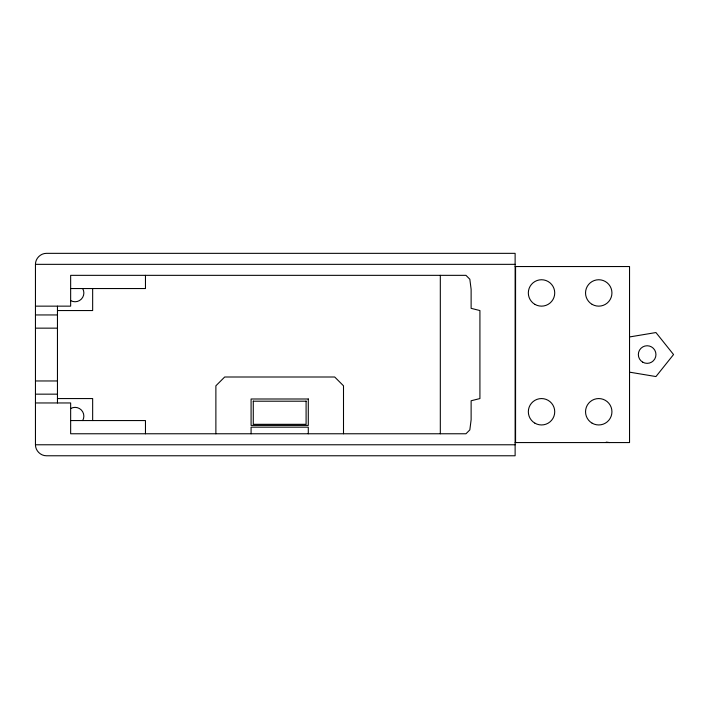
<?xml version="1.0" encoding="UTF-8"?>
<svg xmlns="http://www.w3.org/2000/svg" width="709" height="709" viewBox="0 0 709 709"><rect width="100%" height="100%" fill="white"/><g stroke="black" fill="none" stroke-linecap="round" stroke-linejoin="round"><path stroke-width="1.06" d="M35.45 264.342C35.415 258.457 40.564 253.299 46.448 253.343L515.124 253.343L515.124 455.772L46.448 455.772C40.564 455.807 35.415 450.658 35.45 444.773L35.45 264.342L515.124 264.342M629.539 336.952L655.949 332.548L673.55 354.553L655.949 376.559L629.539 372.154M515.124 266.54L629.539 266.54L629.539 442.567L515.124 442.567M70.652 288.545L145.469 288.545L145.469 275.34M35.45 306.146L70.652 306.146L70.652 275.34L465.964 275.34L469.828 279.213L471.122 289.299L471.122 308.344L479.922 310.551L479.922 398.564L471.122 400.762L471.122 419.808L469.828 429.902L465.964 433.766L70.652 433.766L70.652 402.96L35.45 402.96M57.456 310.551L92.657 310.551L92.657 288.545M35.45 314.947L57.456 314.947M35.45 328.152L57.456 328.152M35.45 380.963L57.456 380.963M35.45 394.16L57.456 394.16M57.456 398.564L92.657 398.564L92.657 420.561M253.281 401.205L306.093 401.205M70.652 420.561L145.469 420.561L145.469 433.766M35.45 444.773L515.124 444.773M606.239 442.115L609.518 442.567M515.567 266.54L515.567 442.567M440.316 275.34L440.316 433.766M343.502 433.766L343.502 385.802L334.701 377.002L224.682 377.002L215.882 385.802L215.882 433.766M308.291 433.766L308.291 427.164L251.083 427.164L251.083 433.766M306.093 401.064L306.093 424.31L253.281 424.31L253.281 401.064M57.456 306.146L57.456 402.96M70.652 408.544A8.8 8.8 0 0 1 82.678 420.561M82.678 288.545A8.8 8.8 0 0 1 70.652 300.572M308.291 398.999L251.083 398.999L251.083 425.409L308.291 425.409L308.291 398.999M534.932 423.193A13.205 13.205 0 0 0 554.73 411.761A13.205 13.205 0 0 0 534.932 400.328A13.205 13.205 0 0 0 534.932 423.193M592.139 423.193A13.205 13.205 0 0 0 611.938 411.761A13.205 13.205 0 0 0 592.139 400.328A13.205 13.205 0 0 0 592.139 423.193M592.139 304.383A13.205 13.205 0 0 0 611.938 292.941A13.205 13.205 0 0 0 592.139 281.508A13.205 13.205 0 0 0 592.139 304.383M534.932 304.383A13.205 13.205 0 0 0 554.73 292.941A13.205 13.205 0 0 0 534.932 281.508A13.205 13.205 0 0 0 534.932 304.383M642.744 362.175A8.8 8.8 0 0 0 655.949 354.553A8.8 8.8 0 0 0 642.744 346.931A8.8 8.8 0 0 0 642.744 362.175"/></g></svg>
